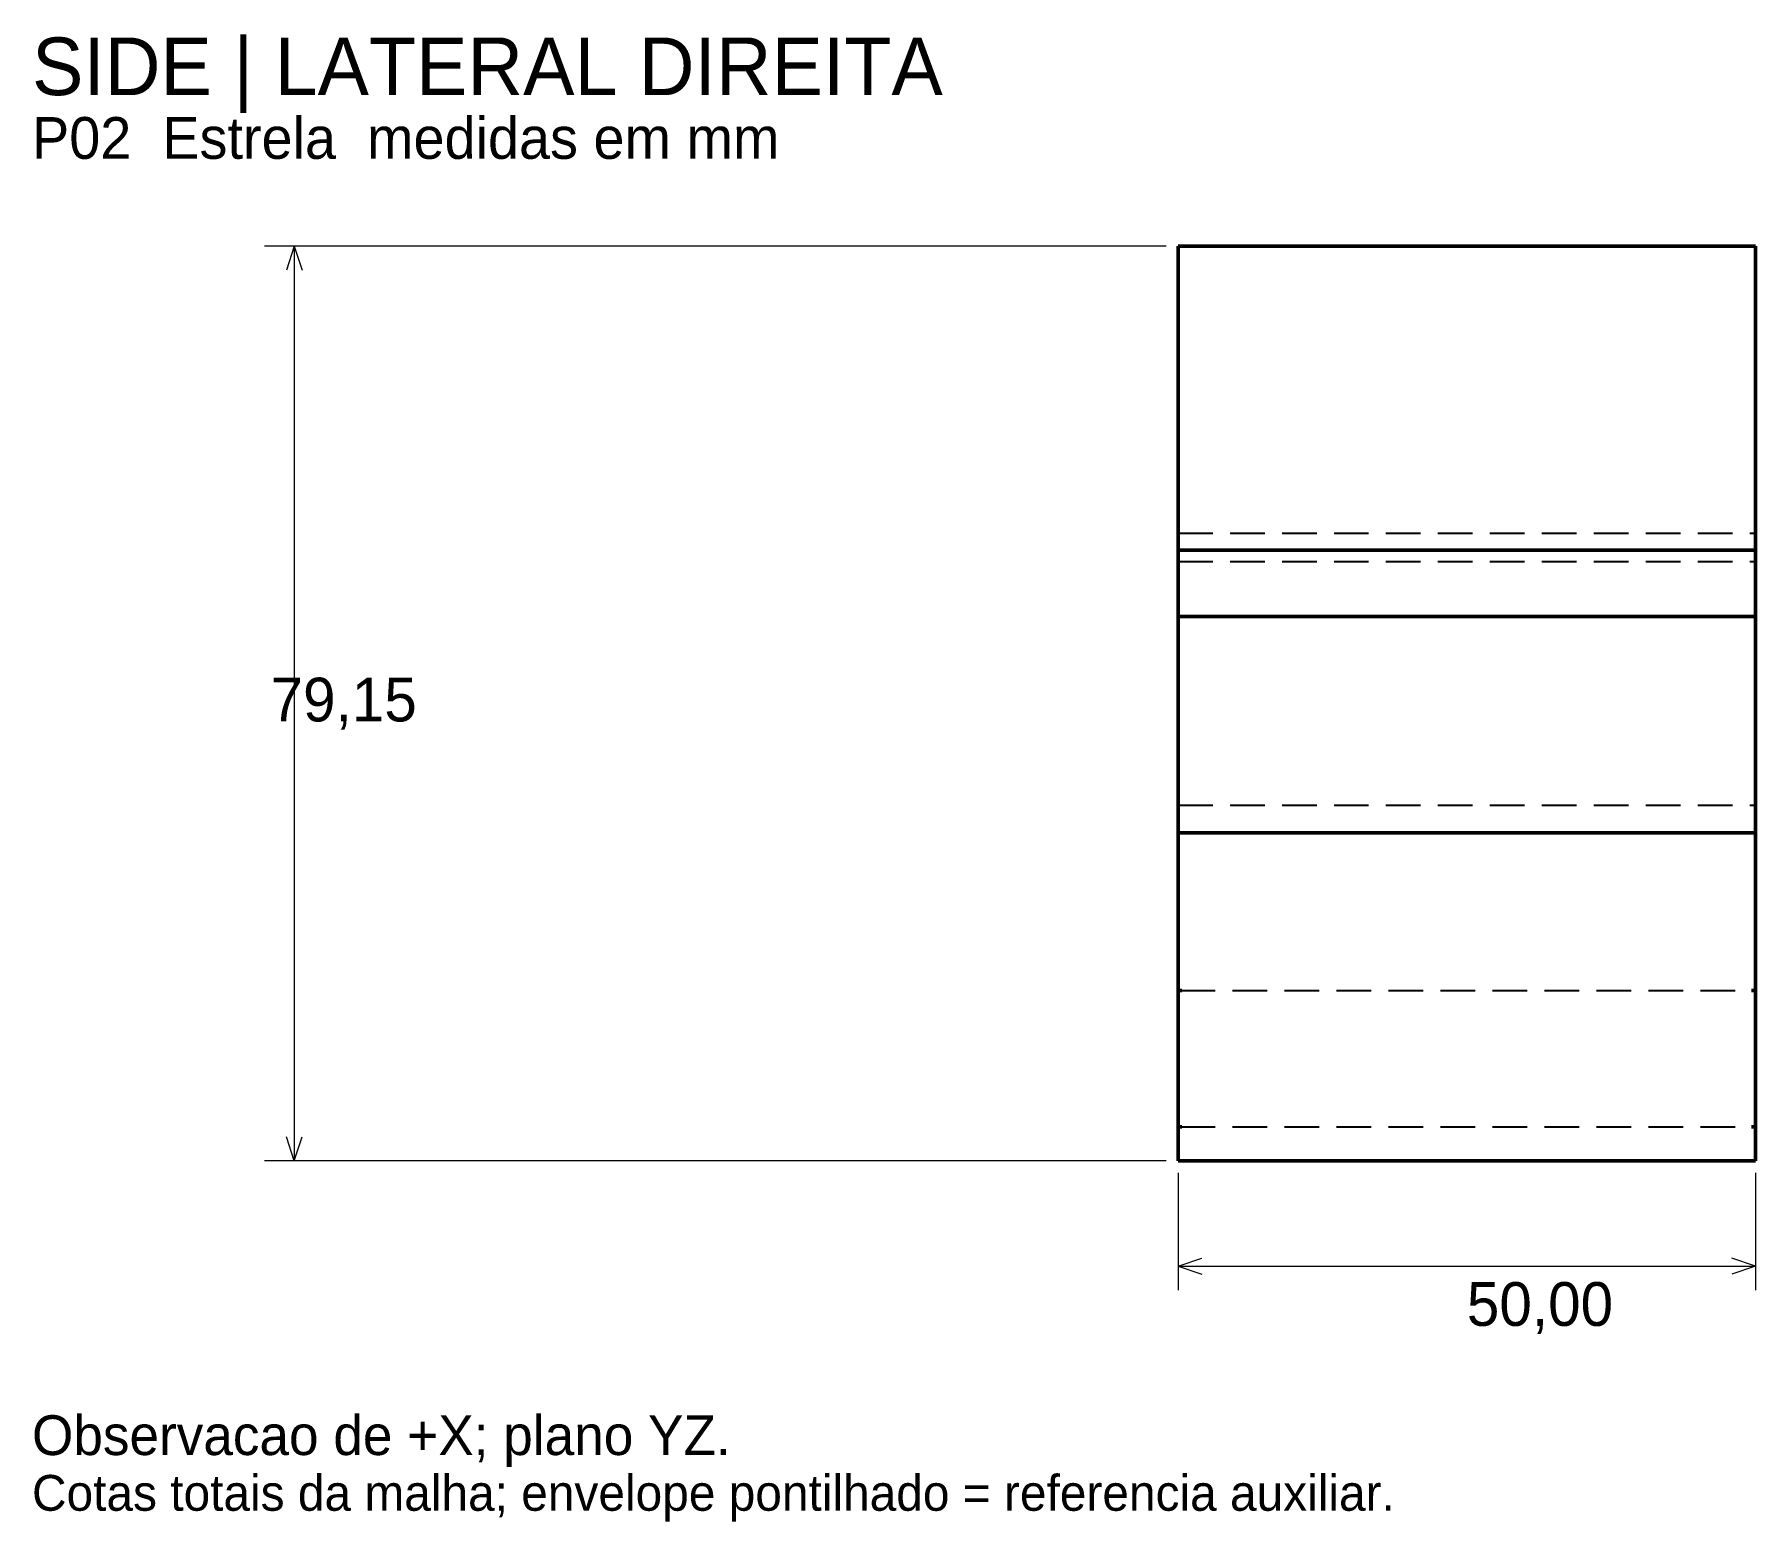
# Model space of a CAD drawing. Header units: millimetres. Extents: x 7 to 156, y 2 to 131.
import ezdxf

# ---------------------------------------------------------------- set-up
doc = ezdxf.new("R2010")
doc.units = ezdxf.units.MM
doc.linetypes.add('DOTTED', pattern=[1, 0, -1])
doc.linetypes.add('HIDDEN', pattern=[4.5, 3, -1.5])
for name, color, linetype, lineweight in [('HIDDEN', 8, 'HIDDEN', 25), ('REFERENCE', 8, 'DOTTED', 13), ('TEXT', 7, 'CONTINUOUS', 18), ('THIN', 7, 'CONTINUOUS', 18), ('VISIBLE', 7, 'CONTINUOUS', 50)]:
    doc.layers.add(name, color=color, linetype=linetype, lineweight=lineweight)

msp = doc.modelspace()

# ---------------------------------------------------------------- linework, layer by layer
at = {"layer": 'HIDDEN'}
for p, q in [((105.77, 87.87), (105.77, 112.7)), ((155.77, 87.87), (155.77, 112.7)), ((105.77, 87.87), (155.77, 87.87)), ((105.77, 85.42), (105.77, 87.87)), ((155.77, 85.42), (155.77, 87.87)), ((105.77, 85.42), (155.77, 85.42)), ((105.77, 85.42), (105.77, 64.32)), ((155.77, 85.42), (155.77, 64.32)), ((105.77, 36.5), (105.77, 64.32)), ((105.77, 64.32), (155.77, 64.32)), ((155.77, 36.5), (155.77, 64.32)), ((105.77, 48.3), (105.77, 33.55)), ((105.99, 48.3), (155.55, 48.3)), ((155.77, 48.3), (155.77, 33.55)), ((105.99, 36.5), (155.55, 36.5))]:
    msp.add_line(p, q, dxfattribs=at)
at = {"layer": 'REFERENCE'}
for p, q in [((105.77, 112.7), (155.77, 112.7)), ((105.77, 33.55), (105.77, 112.7)), ((155.77, 112.7), (155.77, 33.55)), ((155.77, 33.55), (105.77, 33.55))]:
    msp.add_line(p, q, dxfattribs=at)
at = {"layer": 'THIN'}
for p, q in [((104.74, 112.7), (26.67, 112.7)), ((29.25, 112.7), (28.56, 110.64)), ((29.25, 112.7), (29.25, 33.55)), ((29.25, 112.7), (29.94, 110.64)), ((29.25, 33.55), (28.56, 35.62)), ((29.25, 33.55), (29.94, 35.62)), ((104.74, 33.55), (26.67, 33.55)), ((105.77, 32.52), (105.77, 22.37)), ((155.77, 32.52), (155.77, 22.37)), ((105.77, 24.43), (107.83, 25.12)), ((105.77, 24.43), (155.77, 24.43)), ((105.77, 24.43), (107.83, 23.74)), ((155.77, 24.43), (153.7, 25.12)), ((155.77, 24.43), (153.7, 23.74))]:
    msp.add_line(p, q, dxfattribs=at)
at = {"layer": 'VISIBLE'}
for p, q in [((105.77, 112.7), (105.77, 86.4)), ((105.77, 112.59), (105.77, 112.7)), ((105.77, 112.7), (155.77, 112.7)), ((155.77, 112.59), (155.77, 112.7)), ((155.77, 112.7), (155.77, 86.4)), ((105.77, 86.4), (105.77, 80.65)), ((105.77, 86.4), (155.77, 86.4)), ((155.77, 86.4), (155.77, 80.65)), ((105.77, 61.94), (105.77, 80.65)), ((105.77, 80.65), (155.77, 80.65)), ((155.77, 61.94), (155.77, 80.65)), ((105.77, 61.94), (105.77, 33.55)), ((105.77, 61.94), (155.77, 61.94)), ((155.77, 61.94), (155.77, 33.55)), ((105.77, 48.3), (106.1, 48.3)), ((105.77, 36.5), (105.77, 48.3)), ((155.43, 48.3), (155.77, 48.3)), ((155.77, 36.5), (155.77, 48.3)), ((105.77, 36.5), (106.1, 36.5)), ((155.43, 36.5), (155.77, 36.5)), ((105.77, 33.66), (105.77, 33.55)), ((105.77, 33.55), (155.77, 33.55)), ((155.77, 33.66), (155.77, 33.55))]:
    msp.add_line(p, q, dxfattribs=at)

# ---------------------------------------------------------------- texts
at = {"layer": 'TEXT'}
for s, height, p in [('SIDE | LATERAL DIREITA', 4.9899, (6.54, 125.78)), ('P02  Estrela  medidas em mm', 3.6134, (6.54, 120.27)), ('79,15', 3.785, (27.19, 71.58)), ('50,00', 3.785, (130.77, 19.27)), ('Observacao de +X; plano YZ.', 3.4413, (6.54, 8.09)), ('Cotas totais da malha; envelope pontilhado = referencia auxiliar.', 3.0972, (6.54, 3.27))]:
    msp.add_text(s, height=height, dxfattribs=at).set_placement(p)

doc.saveas('drawing.dxf')
